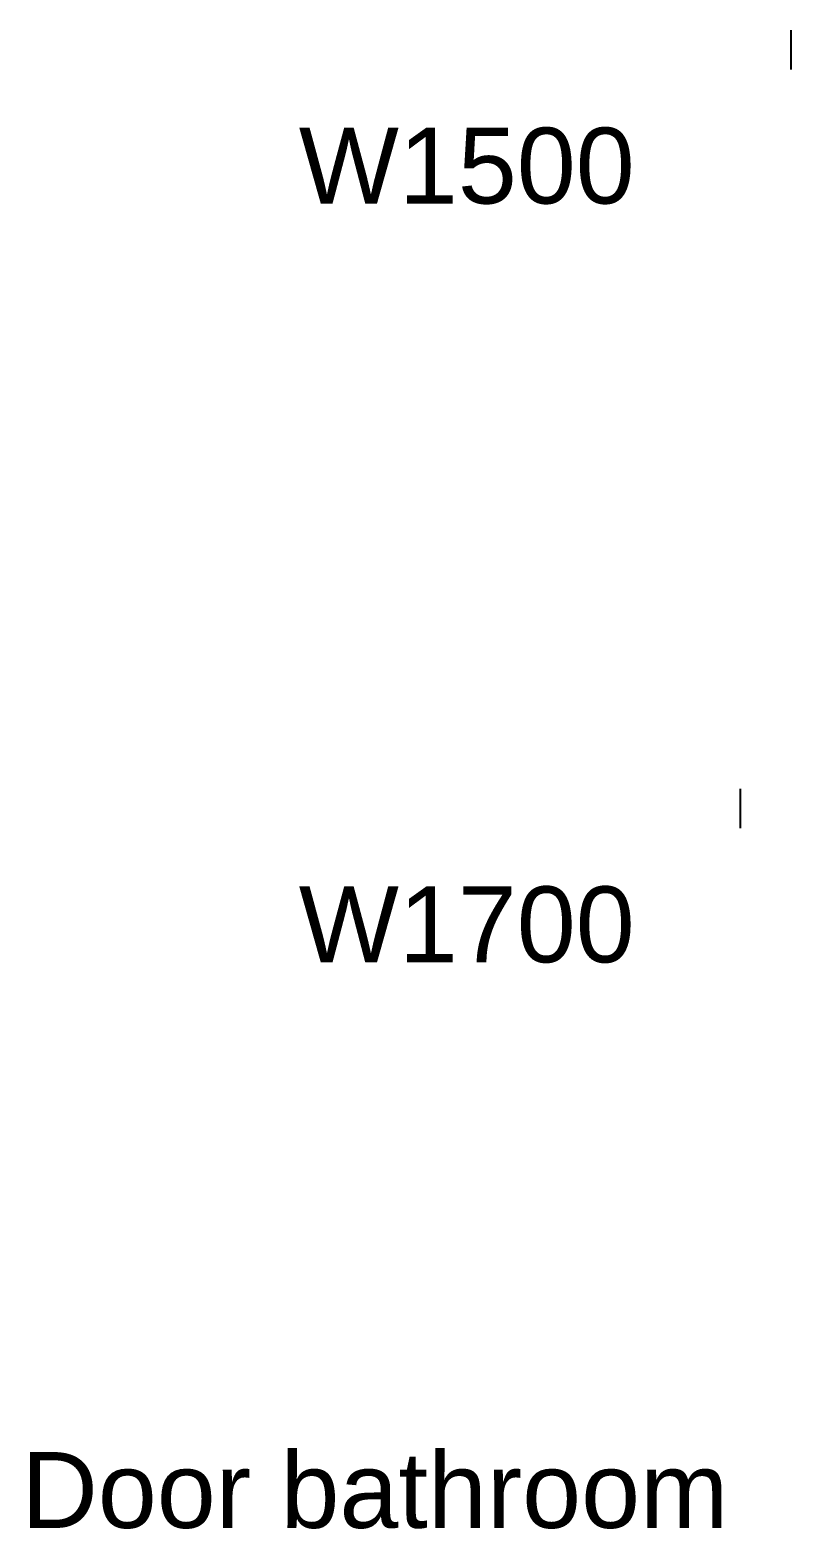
# Model space of a CAD drawing. Header units: millimetres. Extents: x 585 to 19233, y 2366 to 15159.
# Drawn here: x 7604 to 9108, y 6143 to 9106 of the extents above; entities that cross this region are included whole.
import ezdxf
from ezdxf.enums import TextEntityAlignment as Align

# ---------------------------------------------------------------- set-up
doc = ezdxf.new("R2010")
doc.units = ezdxf.units.MM
doc.styles.add('Arial', font='arial.ttf')

msp = doc.modelspace()

# ---------------------------------------------------------------- linework, layer by layer
at = {"layer": 'Defpoints'}
for points in [[(9108.2, 9027.9), (9108.2, 9105.9)], [(9008.2, 7527.9), (9008.2, 7605.9)]]:
    msp.add_lwpolyline(points, dxfattribs=at)

# ---------------------------------------------------------------- texts
at = {"layer": 'Defpoints', "style": 'Arial'}
for s, p in [('W1500', (8467.3, 8837.9)), ('W1700', (8467.3, 7337.9)), ('Door bathroom', (8285.6, 6222.7))]:
    msp.add_text(s, height=150, dxfattribs=at).set_placement(p, align=Align.MIDDLE)

doc.saveas('drawing.dxf')
